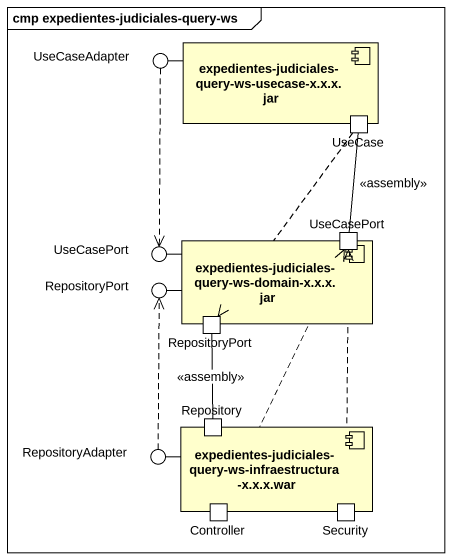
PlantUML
@startuml
mainframe cmp expedientes-judiciales-query-ws
() UseCaseAdapter
component "expedientes-judiciales-query-ws-usecase-x.x.x.jar" as expedientes_judiciales {
  port "UseCase" as UseCase_
}
() UseCasePort
component "expedientes-judiciales-query-ws-domain-x.x.x.jar" as expedientes_judiciales_2 {
  port "UseCasePort" as UseCasePort_2
  port "RepositoryPort" as RepositoryPort_2
}
() RepositoryPort
() RepositoryAdapter
component "expedientes-judiciales-query-ws-infraestructura-x.x.x.war" as expedientes_judiciales_3 {
  port Repository
  port Controller
  port Security
}
expedientes_judiciales -left- UseCaseAdapter
expedientes_judiciales_2 -left- UseCasePort
expedientes_judiciales_2 -left- RepositoryPort
expedientes_judiciales_3 -left- RepositoryAdapter
UseCaseAdapter ..> UseCasePort
UseCase_ -- UseCasePort_2 : <<assembly>>
UseCase_ ..> RepositoryPort_2
RepositoryPort_2 -- Repository : <<assembly>>
RepositoryAdapter .up.> RepositoryPort
Controller .up.> UseCasePort_2
Security .up.> UseCasePort_2
@enduml
